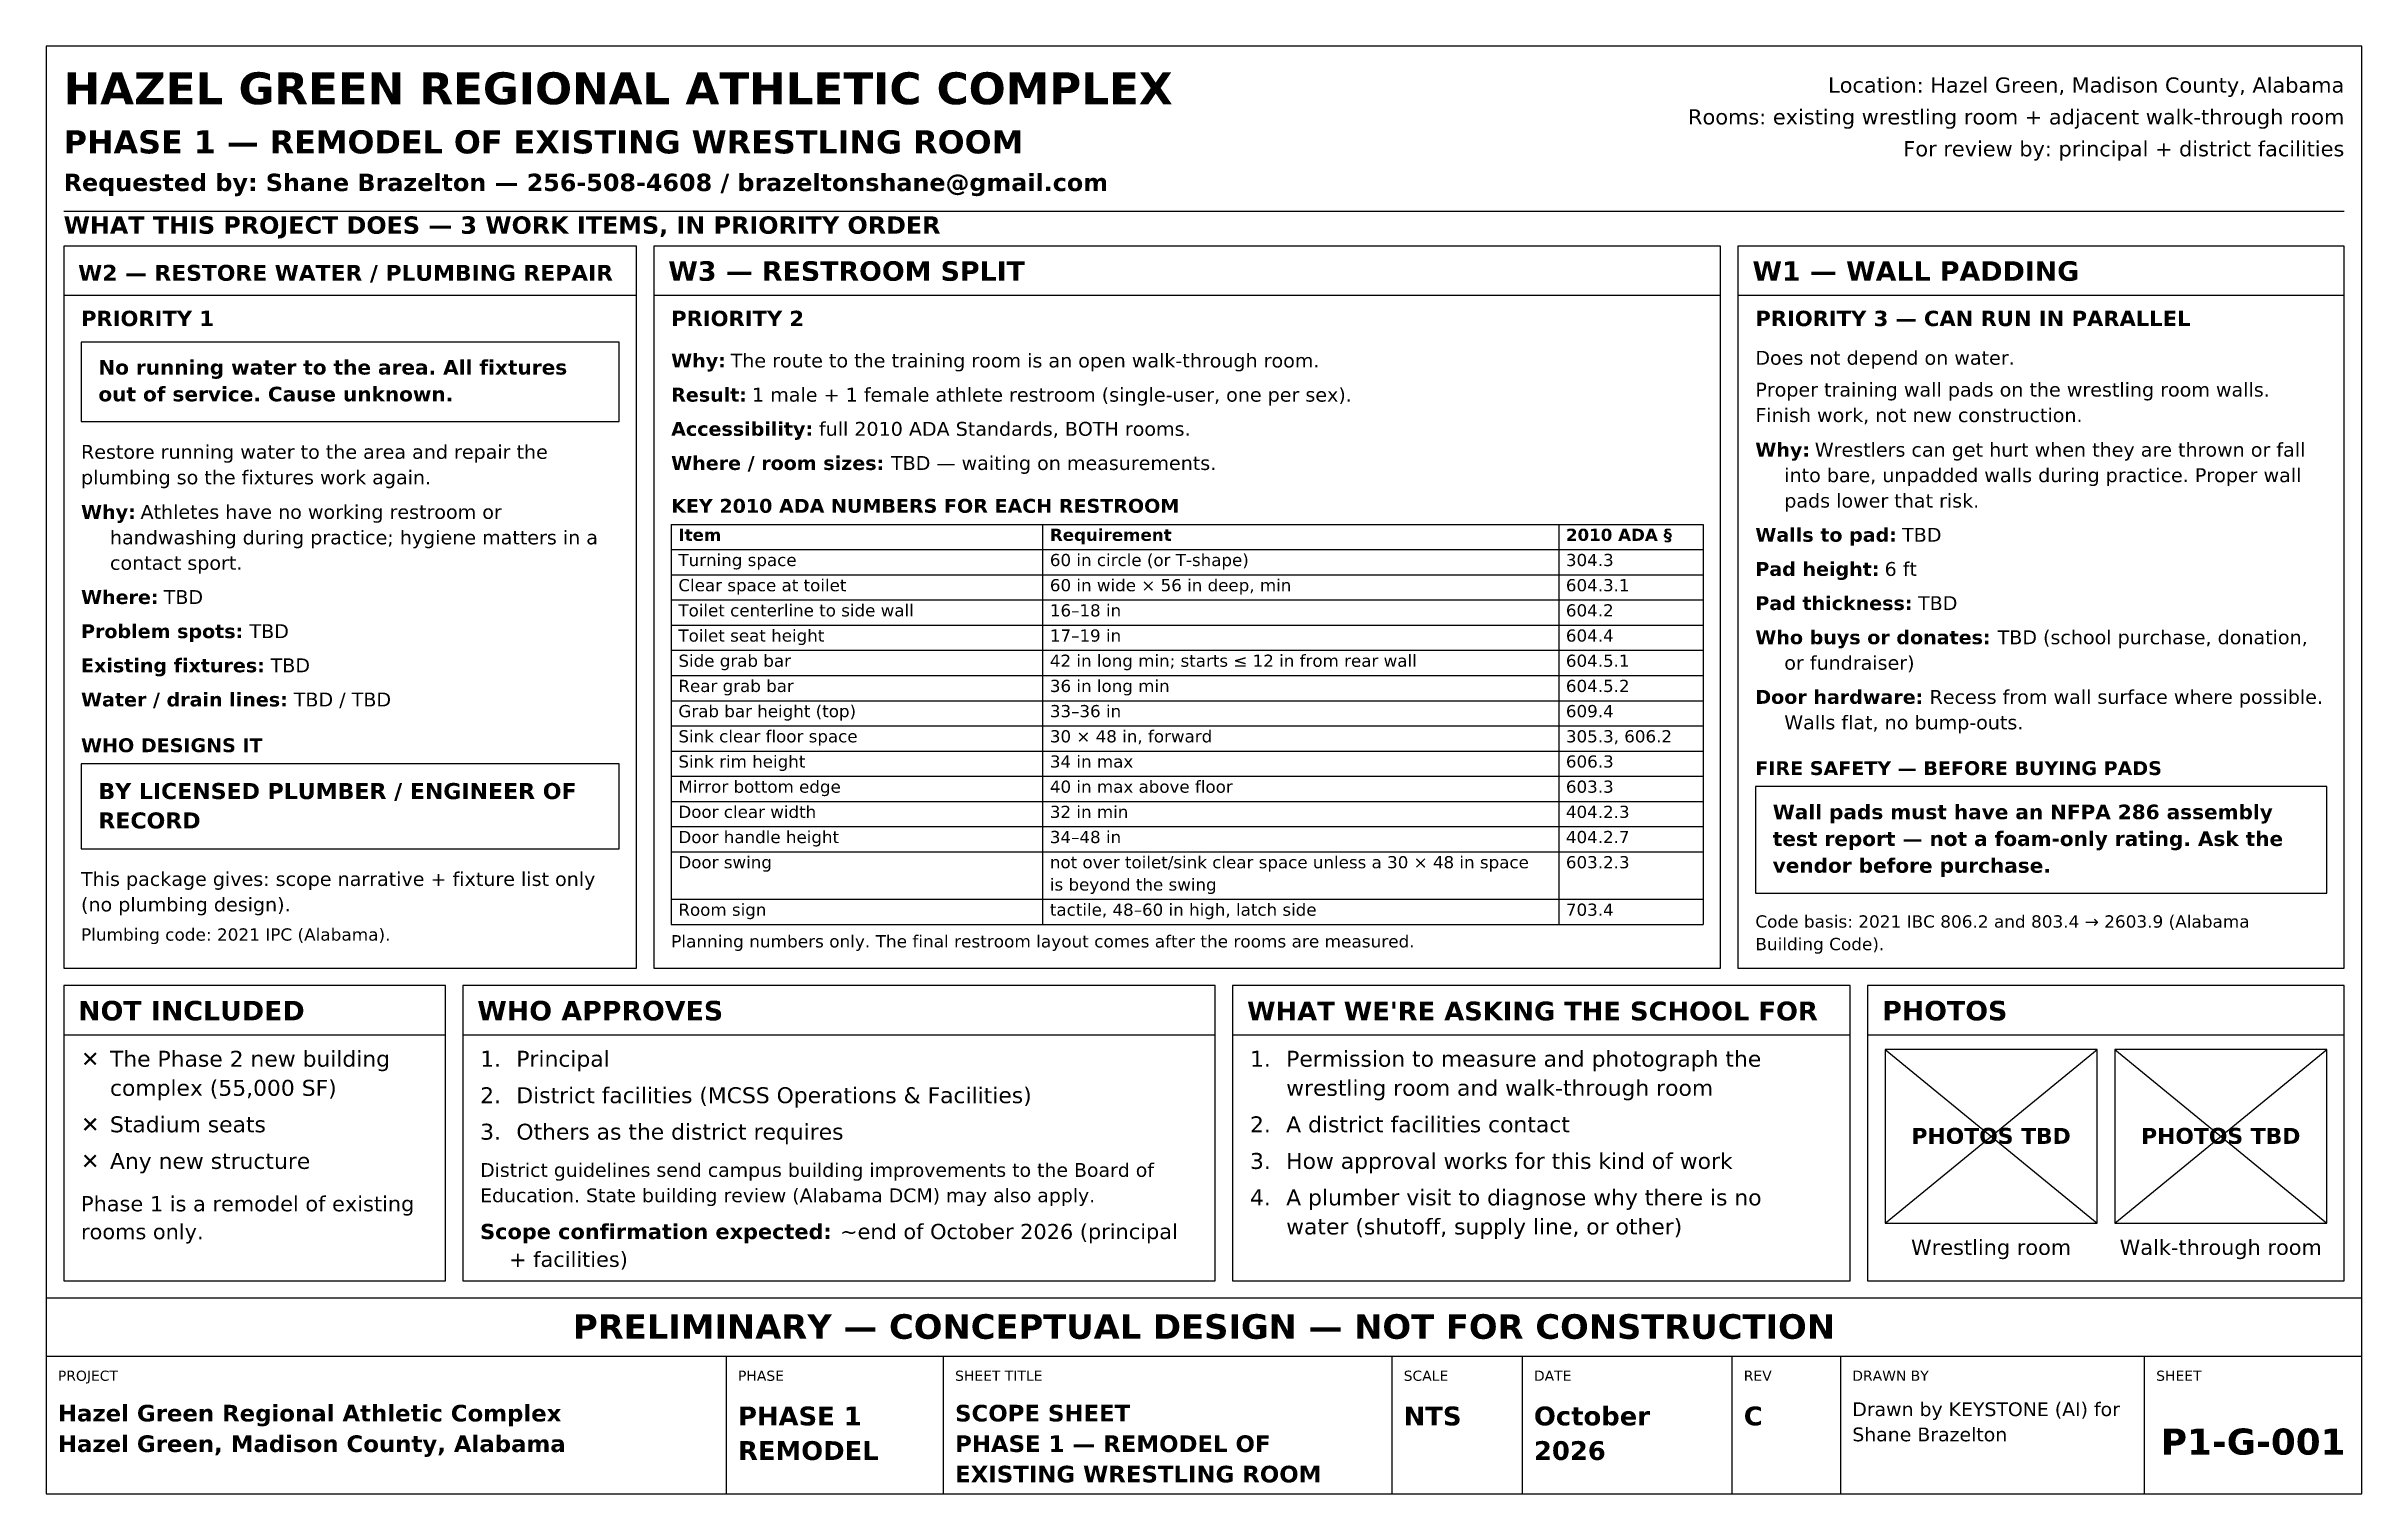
# Model space of a CAD drawing. Header units: inches. Extents: x 0.5 to 16.5, y 0.5 to 10.5.
import ezdxf
from ezdxf.enums import TextEntityAlignment as Align

# ---------------------------------------------------------------- set-up
doc = ezdxf.new("R2010")
doc.units = ezdxf.units.IN
doc.header["$MEASUREMENT"] = 0
doc.layers.add('A-ANNO-TEXT', color=7, linetype='Continuous')
doc.layers.add('G-ANNO-TTLB', color=7, linetype='Continuous')
doc.styles.add('KS-BOLD', font='DejaVuSans-Bold.ttf')
doc.styles.add('KS-REG', font='DejaVuSans.ttf')

msp = doc.modelspace()

# ---------------------------------------------------------------- linework, layer by layer
at = {"layer": 'A-ANNO-TEXT'}
for p, q in [((0.62, 9.36), (16.38, 9.36)), ((0.62, 8.78), (4.578, 8.78)), ((4.698, 8.78), (12.07, 8.78)), ((12.19, 8.78), (16.38, 8.78)), ((4.818, 7.197), (11.95, 7.197)), ((4.818, 7.197), (4.818, 4.433)), ((7.385, 7.197), (7.385, 4.433)), ((10.951, 7.197), (10.951, 4.433)), ((11.95, 7.197), (11.95, 4.433)), ((4.818, 7.023), (11.95, 7.023)), ((4.818, 6.849), (11.95, 6.849)), ((4.818, 6.675), (11.95, 6.675)), ((4.818, 6.501), (11.95, 6.501)), ((4.818, 6.327), (11.95, 6.327)), ((4.818, 6.153), (11.95, 6.153)), ((4.818, 5.979), (11.95, 5.979)), ((4.818, 5.805), (11.95, 5.805)), ((4.818, 5.631), (11.95, 5.631)), ((4.818, 5.457), (11.95, 5.457)), ((4.818, 5.283), (11.95, 5.283)), ((4.818, 5.109), (11.95, 5.109)), ((4.818, 4.935), (11.95, 4.935)), ((4.818, 4.607), (11.95, 4.607)), ((4.818, 4.433), (11.95, 4.433)), ((0.62, 3.67), (3.258, 3.67)), ((3.378, 3.67), (8.578, 3.67)), ((8.698, 3.67), (12.966, 3.67)), ((13.086, 3.67), (16.38, 3.67)), ((13.206, 2.37), (14.673, 3.57)), ((13.206, 3.57), (14.673, 2.37)), ((14.793, 2.37), (16.26, 3.57)), ((14.793, 3.57), (16.26, 2.37))]:
    msp.add_line(p, q, dxfattribs=at)
for points in [[(0.62, 4.13), (4.578, 4.13), (4.578, 9.12), (0.62, 9.12)], [(4.698, 4.13), (12.07, 4.13), (12.07, 9.12), (4.698, 9.12)], [(12.19, 4.13), (16.38, 4.13), (16.38, 9.12), (12.19, 9.12)], [(0.74, 7.907), (4.458, 7.907), (4.458, 8.457), (0.74, 8.457)], [(0.74, 4.956), (4.458, 4.956), (4.458, 5.543), (0.74, 5.543)], [(12.31, 4.65), (16.26, 4.65), (16.26, 5.385), (12.31, 5.385)], [(0.62, 1.97), (3.258, 1.97), (3.258, 4.01), (0.62, 4.01)], [(3.378, 1.97), (8.578, 1.97), (8.578, 4.01), (3.378, 4.01)], [(8.698, 1.97), (12.966, 1.97), (12.966, 4.01), (8.698, 4.01)], [(13.086, 1.97), (16.38, 1.97), (16.38, 4.01), (13.086, 4.01)], [(13.206, 2.37), (14.673, 2.37), (14.673, 3.57), (13.206, 3.57)], [(14.793, 2.37), (16.26, 2.37), (16.26, 3.57), (14.793, 3.57)]]:
    msp.add_lwpolyline(points, close=True, dxfattribs=at)
at = {"layer": 'G-ANNO-TTLB'}
for p, q in [((0.5, 1.45), (16.5, 1.45)), ((5.2, 0.5), (5.2, 1.45)), ((6.7, 0.5), (6.7, 1.45)), ((9.8, 0.5), (9.8, 1.45)), ((10.7, 0.5), (10.7, 1.45)), ((12.15, 0.5), (12.15, 1.45)), ((12.9, 0.5), (12.9, 1.45)), ((15, 0.5), (15, 1.45))]:
    msp.add_line(p, q, dxfattribs=at)
for points in [[(0.5, 0.5), (16.5, 0.5), (16.5, 10.5), (0.5, 10.5)], [(0.5, 1.45), (16.5, 1.45), (16.5, 1.85), (0.5, 1.85)]]:
    msp.add_lwpolyline(points, close=True, dxfattribs=at)

# ---------------------------------------------------------------- texts
at = {"layer": 'A-ANNO-TEXT'}
for s, height, style, p in [('HAZEL GREEN REGIONAL ATHLETIC COMPLEX', 0.22, 'KS-BOLD', (0.62, 10.1)), ('PHASE 1 — REMODEL OF EXISTING WRESTLING ROOM', 0.16, 'KS-BOLD', (0.62, 9.76)), ('Requested by: Shane Brazelton — 256-508-4608 / brazeltonshane@gmail.com', 0.12, 'KS-BOLD', (0.62, 9.5)), ('WHAT THIS PROJECT DOES — 3 WORK ITEMS, IN PRIORITY ORDER', 0.12, 'KS-BOLD', (0.62, 9.205)), ('W2 — RESTORE WATER / PLUMBING REPAIR', 0.11, 'KS-BOLD', (0.72, 8.88)), ('W3 — RESTROOM SPLIT', 0.135, 'KS-BOLD', (4.798, 8.88)), ('W1 — WALL PADDING', 0.135, 'KS-BOLD', (12.29, 8.88)), ('PRIORITY 1', 0.106, 'KS-BOLD', (0.74, 8.567)), ('PRIORITY 2', 0.106, 'KS-BOLD', (4.818, 8.567)), ('PRIORITY 3 — CAN RUN IN PARALLEL', 0.106, 'KS-BOLD', (12.31, 8.567)), ('No running water to the area. All fixtures', 0.101, 'KS-BOLD', (0.86, 8.232)), ('Why:', 0.096, 'KS-BOLD', (4.818, 8.281)), ('The route to the training room is an open walk-through room.', 0.096, 'KS-REG', (5.229, 8.281)), ('Does not depend on water.', 0.096, 'KS-REG', (12.31, 8.3)), ('Proper training wall pads on the wrestling room walls.', 0.096, 'KS-REG', (12.31, 8.08)), ('out of service. Cause unknown.', 0.101, 'KS-BOLD', (0.86, 8.047)), ('Result:', 0.096, 'KS-BOLD', (4.818, 8.045)), ('1 male + 1 female athlete restroom (single-user, one per sex).', 0.096, 'KS-REG', (5.377, 8.045)), ('Finish work, not new construction.', 0.096, 'KS-REG', (12.31, 7.904)), ('Accessibility:', 0.096, 'KS-BOLD', (4.818, 7.809)), ('full 2010 ADA Standards, BOTH rooms.', 0.096, 'KS-REG', (5.839, 7.809)), ('Restore running water to the area and repair the', 0.096, 'KS-REG', (0.74, 7.65)), ('Why:', 0.096, 'KS-BOLD', (12.31, 7.665)), ('Wrestlers can get hurt when they are thrown or fall', 0.096, 'KS-REG', (12.721, 7.665)), ('plumbing so the fixtures work again.', 0.096, 'KS-REG', (0.74, 7.474)), ('Where / room sizes:', 0.096, 'KS-BOLD', (4.818, 7.573)), ('TBD — waiting on measurements.', 0.096, 'KS-REG', (6.337, 7.573)), ('into bare, unpadded walls during practice. Proper wall', 0.096, 'KS-REG', (12.51, 7.489)), ('KEY 2010 ADA NUMBERS FOR EACH RESTROOM', 0.096, 'KS-BOLD', (4.818, 7.277)), ('pads lower that risk.', 0.096, 'KS-REG', (12.51, 7.313)), ('Why:', 0.096, 'KS-BOLD', (0.74, 7.235)), ('Athletes have no working restroom or', 0.096, 'KS-REG', (1.151, 7.235)), ('handwashing during practice; hygiene matters in a', 0.096, 'KS-REG', (0.94, 7.059)), ('Item', 0.084, 'KS-BOLD', (4.868, 7.083)), ('Requirement', 0.084, 'KS-BOLD', (7.435, 7.083)), ('2010 ADA §', 0.084, 'KS-BOLD', (11.001, 7.083)), ('Walls to pad:', 0.096, 'KS-BOLD', (12.31, 7.077)), ('TBD', 0.096, 'KS-REG', (13.324, 7.077)), ('contact sport.', 0.096, 'KS-REG', (0.94, 6.883)), ('Turning space', 0.084, 'KS-REG', (4.868, 6.909)), ('60 in circle (or T-shape)', 0.084, 'KS-REG', (7.435, 6.909)), ('304.3', 0.084, 'KS-REG', (11.001, 6.909)), ('Pad height:', 0.096, 'KS-BOLD', (12.31, 6.841)), ('6 ft', 0.096, 'KS-REG', (13.203, 6.841)), ('Where:', 0.096, 'KS-BOLD', (0.74, 6.647)), ('TBD', 0.096, 'KS-REG', (1.311, 6.647)), ('Clear space at toilet', 0.084, 'KS-REG', (4.868, 6.735)), ('60 in wide × 56 in deep, min', 0.084, 'KS-REG', (7.435, 6.735)), ('604.3.1', 0.084, 'KS-REG', (11.001, 6.735)), ('Toilet centerline to side wall', 0.084, 'KS-REG', (4.868, 6.561)), ('16–18 in', 0.084, 'KS-REG', (7.435, 6.561)), ('604.2', 0.084, 'KS-REG', (11.001, 6.561)), ('Pad thickness:', 0.096, 'KS-BOLD', (12.31, 6.605)), ('TBD', 0.096, 'KS-REG', (13.434, 6.605)), ('Problem spots:', 0.096, 'KS-BOLD', (0.74, 6.411)), ('TBD', 0.096, 'KS-REG', (1.904, 6.411)), ('Toilet seat height', 0.084, 'KS-REG', (4.868, 6.387)), ('17–19 in', 0.084, 'KS-REG', (7.435, 6.387)), ('604.4', 0.084, 'KS-REG', (11.001, 6.387)), ('Who buys or donates:', 0.096, 'KS-BOLD', (12.31, 6.369)), ('TBD (school purchase, donation,', 0.096, 'KS-REG', (13.984, 6.369)), ('Existing fixtures:', 0.096, 'KS-BOLD', (0.74, 6.175)), ('TBD', 0.096, 'KS-REG', (2.05, 6.175)), ('Side grab bar', 0.084, 'KS-REG', (4.868, 6.213)), ('42 in long min; starts ≤ 12 in from rear wall', 0.084, 'KS-REG', (7.435, 6.213)), ('604.5.1', 0.084, 'KS-REG', (11.001, 6.213)), ('or fundraiser)', 0.096, 'KS-REG', (12.51, 6.193)), ('Rear grab bar', 0.084, 'KS-REG', (4.868, 6.039)), ('36 in long min', 0.084, 'KS-REG', (7.435, 6.039)), ('604.5.2', 0.084, 'KS-REG', (11.001, 6.039)), ('Water / drain lines:', 0.096, 'KS-BOLD', (0.74, 5.939)), ('TBD / TBD', 0.096, 'KS-REG', (2.21, 5.939)), ('Grab bar height (top)', 0.084, 'KS-REG', (4.868, 5.865)), ('33–36 in', 0.084, 'KS-REG', (7.435, 5.865)), ('609.4', 0.084, 'KS-REG', (11.001, 5.865)), ('Door hardware:', 0.096, 'KS-BOLD', (12.31, 5.957)), ('Recess from wall surface where possible.', 0.096, 'KS-REG', (13.514, 5.957)), ('Sink clear floor space', 0.084, 'KS-REG', (4.868, 5.691)), ('30 × 48 in, forward', 0.084, 'KS-REG', (7.435, 5.691)), ('305.3, 606.2', 0.084, 'KS-REG', (11.001, 5.691)), ('Walls flat, no bump-outs.', 0.096, 'KS-REG', (12.51, 5.781)), ('WHO DESIGNS IT', 0.096, 'KS-BOLD', (0.74, 5.623)), ('Sink rim height', 0.084, 'KS-REG', (4.868, 5.517)), ('34 in max', 0.084, 'KS-REG', (7.435, 5.517)), ('606.3', 0.084, 'KS-REG', (11.001, 5.517)), ('FIRE SAFETY — BEFORE BUYING PADS', 0.096, 'KS-BOLD', (12.31, 5.465)), ('BY LICENSED PLUMBER / ENGINEER OF', 0.111, 'KS-BOLD', (0.86, 5.299)), ('Mirror bottom edge', 0.084, 'KS-REG', (4.868, 5.343)), ('40 in max above floor', 0.084, 'KS-REG', (7.435, 5.343)), ('603.3', 0.084, 'KS-REG', (11.001, 5.343)), ('RECORD', 0.111, 'KS-BOLD', (0.86, 5.096)), ('Door clear width', 0.084, 'KS-REG', (4.868, 5.169)), ('32 in min', 0.084, 'KS-REG', (7.435, 5.169)), ('404.2.3', 0.084, 'KS-REG', (11.001, 5.169)), ('Wall pads must have an NFPA 286 assembly', 0.101, 'KS-BOLD', (12.43, 5.16)), ('Door handle height', 0.084, 'KS-REG', (4.868, 4.995)), ('34–48 in', 0.084, 'KS-REG', (7.435, 4.995)), ('404.2.7', 0.084, 'KS-REG', (11.001, 4.995)), ('test report — not a foam-only rating. Ask the', 0.101, 'KS-BOLD', (12.43, 4.975)), ('Door swing', 0.084, 'KS-REG', (4.868, 4.821)), ('not over toilet/sink clear space unless a 30 × 48 in space', 0.084, 'KS-REG', (7.435, 4.821)), ('603.2.3', 0.084, 'KS-REG', (11.001, 4.821)), ('vendor before purchase.', 0.101, 'KS-BOLD', (12.43, 4.79)), ('This package gives: scope narrative + fixture list only', 0.096, 'KS-REG', (0.74, 4.699)), ('is beyond the swing', 0.084, 'KS-REG', (7.435, 4.667)), ('(no plumbing design).', 0.096, 'KS-REG', (0.74, 4.523)), ('Room sign', 0.084, 'KS-REG', (4.868, 4.493)), ('tactile, 48–60 in high, latch side', 0.084, 'KS-REG', (7.435, 4.493)), ('703.4', 0.084, 'KS-REG', (11.001, 4.493)), ('Code basis: 2021 IBC 806.2 and 803.4 → 2603.9 (Alabama', 0.085, 'KS-REG', (12.31, 4.411)), ('Plumbing code: 2021 IPC (Alabama).', 0.085, 'KS-REG', (0.74, 4.321)), ('Planning numbers only. The final restroom layout comes after the rooms are measured.', 0.085, 'KS-REG', (4.818, 4.274)), ('Building Code).', 0.085, 'KS-REG', (12.31, 4.255)), ('NOT INCLUDED', 0.135, 'KS-BOLD', (0.72, 3.77)), ('WHO APPROVES', 0.135, 'KS-BOLD', (3.478, 3.77)), ("WHAT WE'RE ASKING THE SCHOOL FOR", 0.13, 'KS-BOLD', (8.798, 3.77)), ('PHOTOS', 0.135, 'KS-BOLD', (13.186, 3.77)), ('✕', 0.11, 'KS-REG', (0.74, 3.45)), ('The Phase 2 new building', 0.11, 'KS-REG', (0.94, 3.45)), ('1.', 0.11, 'KS-REG', (3.498, 3.45)), ('Principal', 0.11, 'KS-REG', (3.748, 3.45)), ('1.', 0.11, 'KS-REG', (8.818, 3.45)), ('Permission to measure and photograph the', 0.11, 'KS-REG', (9.068, 3.45)), ('complex (55,000 SF)', 0.11, 'KS-REG', (0.94, 3.249)), ('wrestling room and walk-through room', 0.11, 'KS-REG', (9.068, 3.249)), ('2.', 0.11, 'KS-REG', (3.498, 3.198)), ('District facilities (MCSS Operations & Facilities)', 0.11, 'KS-REG', (3.748, 3.198)), ('✕', 0.11, 'KS-REG', (0.74, 2.997)), ('Stadium seats', 0.11, 'KS-REG', (0.94, 2.997)), ('3.', 0.11, 'KS-REG', (3.498, 2.946)), ('Others as the district requires', 0.11, 'KS-REG', (3.748, 2.946)), ('2.', 0.11, 'KS-REG', (8.818, 2.997)), ('A district facilities contact', 0.11, 'KS-REG', (9.068, 2.997)), ('✕', 0.11, 'KS-REG', (0.74, 2.744)), ('Any new structure', 0.11, 'KS-REG', (0.94, 2.744)), ('District guidelines send campus building improvements to the Board of', 0.095, 'KS-REG', (3.498, 2.689)), ('3.', 0.11, 'KS-REG', (8.818, 2.744)), ('How approval works for this kind of work', 0.11, 'KS-REG', (9.068, 2.744)), ('Phase 1 is a remodel of existing', 0.105, 'KS-REG', (0.74, 2.451)), ('Education. State building review (Alabama DCM) may also apply.', 0.095, 'KS-REG', (3.498, 2.514)), ('4.', 0.11, 'KS-REG', (8.818, 2.492)), ('A plumber visit to diagnose why there is no', 0.11, 'KS-REG', (9.068, 2.492)), ('water (shutoff, supply line, or other)', 0.11, 'KS-REG', (9.068, 2.291)), ('rooms only.', 0.105, 'KS-REG', (0.74, 2.258)), ('Scope confirmation expected:', 0.105, 'KS-BOLD', (3.498, 2.259)), ('~end of October 2026 (principal', 0.105, 'KS-REG', (5.985, 2.259)), ('+ facilities)', 0.105, 'KS-REG', (3.698, 2.067))]:
    msp.add_text(s, height=height, dxfattribs=dict(at, style=style)).set_placement(p)
at = {"layer": 'A-ANNO-TEXT', "style": 'KS-REG'}
for s, p in [('Location: Hazel Green, Madison County, Alabama', (16.38, 10.18)), ('Rooms: existing wrestling room + adjacent walk-through room', (16.38, 9.96)), ('For review by: principal + district facilities', (16.38, 9.74))]:
    msp.add_text(s, height=0.105, dxfattribs=at).set_placement(p, align=Align.RIGHT)
at = {"layer": 'A-ANNO-TEXT'}
for s, height, style, p in [('PHOTOS TBD', 0.11, 'KS-BOLD', (13.939, 2.917)), ('PHOTOS TBD', 0.11, 'KS-BOLD', (15.526, 2.917)), ('Wrestling room', 0.105, 'KS-REG', (13.939, 2.15)), ('Walk-through room', 0.105, 'KS-REG', (15.526, 2.15))]:
    msp.add_text(s, height=height, dxfattribs=dict(at, style=style)).set_placement(p, align=Align.CENTER)
at = {"layer": 'G-ANNO-TTLB', "style": 'KS-BOLD'}
for s, height, p in [('PRELIMINARY — CONCEPTUAL DESIGN — NOT FOR CONSTRUCTION', 0.17, (8.5, 1.57)), ('P1-G-001', 0.18, (15.75, 0.77))]:
    msp.add_text(s, height=height, dxfattribs=at).set_placement(p, align=Align.CENTER)
at = {"layer": 'G-ANNO-TTLB'}
for s, height, style, p in [('PROJECT', 0.07, 'KS-REG', (0.58, 1.28)), ('PHASE', 0.07, 'KS-REG', (5.28, 1.28)), ('SHEET TITLE', 0.07, 'KS-REG', (6.78, 1.28)), ('SCALE', 0.07, 'KS-REG', (9.88, 1.28)), ('DATE', 0.07, 'KS-REG', (10.78, 1.28)), ('REV', 0.07, 'KS-REG', (12.23, 1.28)), ('DRAWN BY', 0.07, 'KS-REG', (12.98, 1.28)), ('SHEET', 0.07, 'KS-REG', (15.08, 1.28)), ('Drawn by KEYSTONE (AI) for', 0.095, 'KS-REG', (12.98, 1.036)), ('Hazel Green Regional Athletic Complex', 0.115, 'KS-BOLD', (0.58, 0.999)), ('PHASE 1', 0.13, 'KS-BOLD', (5.28, 0.972)), ('SCOPE SHEET', 0.115, 'KS-BOLD', (6.78, 0.999)), ('NTS', 0.13, 'KS-BOLD', (9.88, 0.972)), ('October', 0.13, 'KS-BOLD', (10.78, 0.972)), ('C', 0.13, 'KS-BOLD', (12.23, 0.972)), ('Shane Brazelton', 0.095, 'KS-REG', (12.98, 0.862)), ('Hazel Green, Madison County, Alabama', 0.115, 'KS-BOLD', (0.58, 0.788)), ('REMODEL', 0.13, 'KS-BOLD', (5.28, 0.733)), ('PHASE 1 — REMODEL OF', 0.115, 'KS-BOLD', (6.78, 0.788)), ('2026', 0.13, 'KS-BOLD', (10.78, 0.733)), ('EXISTING WRESTLING ROOM', 0.115, 'KS-BOLD', (6.78, 0.578))]:
    msp.add_text(s, height=height, dxfattribs=dict(at, style=style)).set_placement(p)

doc.saveas('drawing.dxf')
